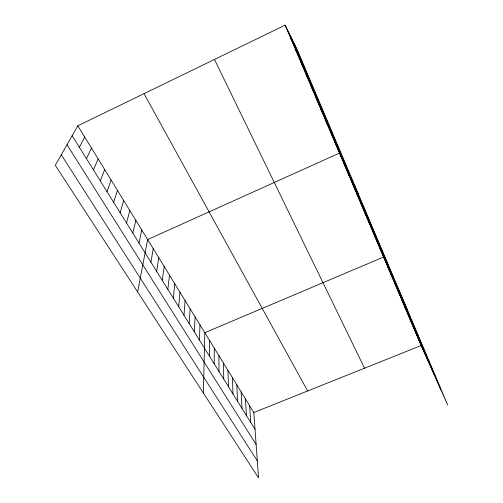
<?xml version="1.0" encoding="UTF-8"?>
<svg xmlns="http://www.w3.org/2000/svg" width="503" height="503" viewBox="0 0 503 503"><rect width="100%" height="100%" fill="white"/><g stroke="black" fill="none" stroke-linecap="round" stroke-linejoin="round"><path stroke-width="0.75" d="M214.234 363.839L214.278 348.126M209.38 356.036L209.581 340.468M203.375 393.019L204.815 332.709L383.6 257.039L407.267 309.54M199.446 340.091L199.987 324.837M194.372 331.942L195.089 316.859M189.222 323.674L190.121 308.76M183.997 315.28L185.079 300.549M178.697 306.761L179.961 292.218M173.309 298.116L174.774 283.761M167.845 289.338L169.511 275.185M162.293 280.423L164.167 266.477M156.653 271.369L158.741 257.643M150.925 262.17L153.239 248.671M137.64 291.929L147.649 239.566L339.456 153.094L358.664 194.78M139.023 243.056L141.802 230.034M132.836 233.115L135.86 220.358M126.542 223.011L129.824 210.524M120.142 212.738L123.688 200.534M113.634 202.288L117.457 190.373M107.02 191.662L111.119 180.055M100.292 180.854L104.681 169.561M93.439 169.857L98.129 158.891M86.472 158.671L91.471 148.045M79.386 147.285L84.699 137.011M77.814 125.794L55.292 165.286L258.536 477.85L253.808 412.523L77.814 125.794L285.126 25.15L297.16 49.527L447.708 405.053L421.181 345.536L285.126 25.15M253.808 412.523L421.181 345.536M61.284 154.779L257.31 460.911M67.006 144.745L256.115 444.445M72.168 135.697L255.021 429.336M144.034 93.646L307.654 390.969M290.501 37.819L293.702 44.377M214.479 59.442L364.543 368.202M295.789 50.262L299.184 57.285M300.976 62.485L304.56 69.961M306.082 74.501L309.842 82.41M311.093 86.309L315.029 94.633M316.022 97.915L320.128 106.636M320.87 109.321L325.133 118.431M325.636 120.544L330.05 130.019M330.32 131.572L334.879 141.412M334.929 142.424L339.632 152.604M343.788 163.293L348.755 174.107M348.051 173.328L353.144 184.444M352.245 183.205L357.457 194.604M356.375 192.932L361.701 204.614M360.444 202.508L365.882 214.454M364.449 211.939L369.994 224.149M368.391 221.232L374.043 233.688M372.277 230.387L378.023 243.081M376.112 239.403L381.953 252.324M379.884 248.287L385.814 261.434M387.266 265.672L393.371 279.234M390.875 274.173L397.062 287.942M394.434 282.554L400.702 296.512M397.942 290.822L404.286 304.963M401.407 298.964L407.82 313.287M404.814 307L411.303 321.492M408.178 314.922L414.736 329.578M411.498 322.731L418.119 337.551M414.768 330.44L421.451 345.41M417.999 338.041L424.739 353.163M293.934 43.007L440.804 389.567M290.872 36.801L434.114 374.546M288.125 31.224L427.984 360.802M249.645 405.745L250.739 422.451M245.426 398.873L246.388 415.472M241.157 391.912L241.987 408.398M236.825 384.858L237.523 401.231M232.436 377.709L232.996 393.956M227.991 370.46L228.4 386.587M223.483 363.116L223.747 379.111M218.912 355.671L219.025 371.528"/></g></svg>
